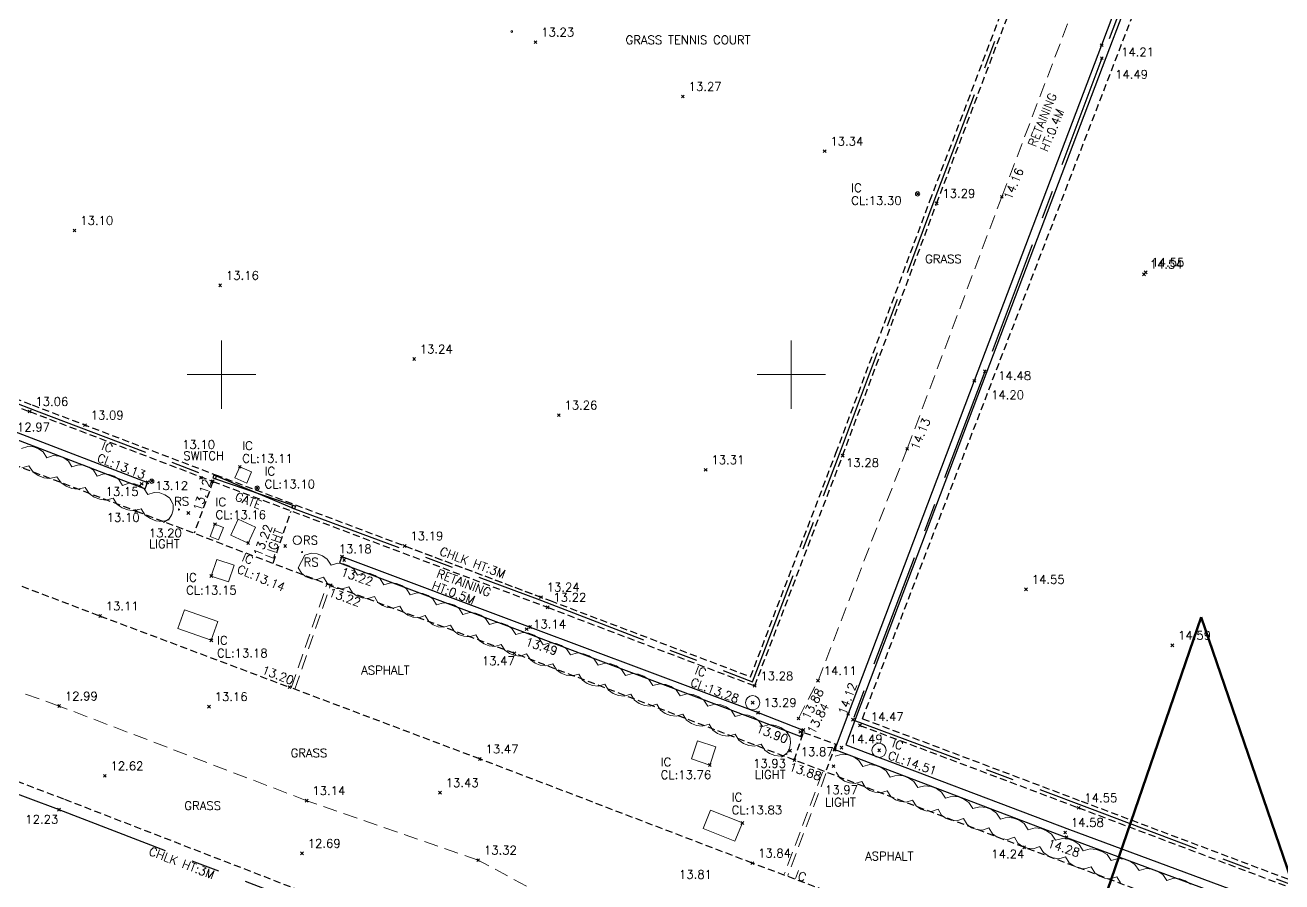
# Model space of a CAD drawing. Extents: x 521064 to 521635, y 174590 to 175241.
# Drawn here: x 521473.11 to 521517.22, y 175002.18 to 175032.27 of the extents above; entities that cross this region are included whole.
import ezdxf
from ezdxf.enums import TextEntityAlignment as Align

# ---------------------------------------------------------------- set-up
doc = ezdxf.new("R2010")
doc.units = 0
doc.header["$PDMODE"] = 3
doc.header["$PDSIZE"] = 0.05
for name, pattern in [('Centre', [7, 4, -1, 1, -1]), ('DASHED', [0.75, 0.5, -0.25]), ('HIDDEN', [0.375, 0.25, -0.125])]:
    doc.linetypes.add(name, pattern=pattern)
for name, color, linetype, lineweight in [('I031G_SURVEY-GRID', 7, 'CONTINUOUS', 18), ('I901G_TITLE-SHEET', 7, 'CONTINUOUS', 18), ('I910T_TXT-GEN-S', 7, 'CONTINUOUS', 13), ('I923G_SURVEY-POINT', 7, 'CONTINUOUS', 18), ('I923T_SURVEY-LEVEL', 7, 'CONTINUOUS', 13), ('I960G_COVER', 1, 'CONTINUOUS', 18), ('I960T_COVER-TXT', 1, 'CONTINUOUS', 13), ('I963G_SW', 200, 'DASHED', 18), ('I976G_ST-FURN', 220, 'CONTINUOUS', 18), ('I976T_ST-FURN-TXT', 220, 'CONTINUOUS', 13), ('I991G_SLOPE', 21, 'DASHED', 18), ('I995G_VEGETATION', 102, 'CONTINUOUS', 18)]:
    doc.layers.add(name, color=color, linetype=linetype, lineweight=lineweight)
for name, color, linetype in [('I940G_SURFACE', 200, 'HIDDEN'), ('I971G_FENCE', 5, 'Centre'), ('I972G_WALL', 10, 'CONTINUOUS'), ('I973G_GATE', 20, 'CONTINUOUS')]:
    doc.layers.add(name, color=color, linetype=linetype)
doc.styles.add('MONOTXT', font='simplex.shx')
doc.styles.get("Standard").update_dxf_attribs({"font": 'simplex.shx'})

msp = doc.modelspace()

# ---------------------------------------------------------------- linework, layer by layer
at = {"layer": 'I031G_SURVEY-GRID'}
for p, q in [((521480, 175021.2), (521480, 175018.8)), ((521500, 175021.2), (521500, 175018.8)), ((521478.8, 175020), (521481.2, 175020)), ((521498.8, 175020), (521501.2, 175020))]:
    msp.add_line(p, q, dxfattribs=at)
at = {"layer": 'I923G_SURVEY-POINT'}
for p in [(521491.022, 175031.674, 13.226), (521510.893, 175031.57, 14.214), (521510.9, 175031.112, 14.489), (521496.196, 175029.765, 13.272), (521501.174, 175027.842, 13.338), (521504.434, 175026.343, 13.3), (521507.393, 175026.242, 14.163), (521505.103, 175026.01, 13.285), (521474.842, 175025.06, 13.096), (521512.382, 175023.52, 14.538), (521512.44, 175023.591, 14.553), (521479.954, 175023.13, 13.158), (521486.761, 175020.543, 13.242), (521506.797, 175020.109, 14.484), (521506.424, 175019.779, 14.195), (521473.268, 175018.699, 13.061), (521475.209, 175018.223, 13.086), (521491.839, 175018.573, 13.264), (521504.068, 175017.39, 14.127), (521501.803, 175017.151, 13.285), (521480.642, 175016.76, 13.112), (521496.995, 175016.653, 13.309), (521477.199, 175016.158, 13.146), (521477.403, 175016.211, 13.116), (521477.553, 175016.252, 13.13), (521479.278, 175016.372, 13.101), (521479.698, 175016.245, 13.116), (521481.253, 175016.015, 13.1), (521477.005, 175015.203, 13.102), (521478.836, 175015.138, 13.198), (521479.772, 175014.743, 13.157), (521480.935, 175014.08, 13.135), (521482.234, 175013.974, 13.219), (521486.431, 175013.979, 13.189), (521484.227, 175013.607, 13.18), (521484.304, 175013.483, 13.221), (521479.643, 175012.92, 13.154), (521483.84, 175012.595, 13.215), (521508.242, 175012.452, 14.553), (521491.214, 175012.181, 13.235), (521491.448, 175011.823, 13.224), (521475.739, 175011.518, 13.114), (521490.834, 175011.129, 13.137), (521490.712, 175011.057, 13.49), (521479.643, 175010.664, 13.184), (521513.378, 175010.488, 14.591), (521490.279, 175010.21, 13.467), (521482.389, 175009.016, 13.198), (521498.717, 175009.063, 13.279), (521500.939, 175009.246, 14.106), (521474.302, 175008.356, 12.993), (521479.56, 175008.335, 13.159), (521498.645, 175008.473, 13.279), (521498.833, 175008.124, 13.294), (521501.998, 175008.08, 14.119), (521500.252, 175007.918, 13.885), (521502.164, 175007.876, 14.486), (521502.41, 175007.677, 14.468), (521500.321, 175007.452, 13.897), (521500.423, 175007.513, 13.843), (521499.957, 175006.786, 13.927), (521501.53, 175006.824, 13.866), (521501.764, 175006.895, 14.485), (521503.083, 175006.798, 14.513), (521489.068, 175006.496, 13.469), (521497.139, 175006.283, 13.756), (521500.114, 175006.455, 13.876), (521475.904, 175005.902, 12.617), (521501.485, 175006.242, 13.969), (521482.991, 175005.032, 13.142), (521487.669, 175005.311, 13.428), (521474.294, 175004.718, 12.229), (521510.085, 175004.782, 14.548), (521498.283, 175004.25, 13.834), (521509.614, 175003.915, 14.576), (521509.659, 175003.744, 14.276), (521508.173, 175003.395, 14.235), (521482.829, 175003.18, 12.687), (521489.01, 175002.944, 13.315), (521498.633, 175002.837, 13.842)]:
    msp.add_point(p, dxfattribs=at)
at = {"layer": 'I940G_SURFACE'}
for points in [[(521463.855, 175022.225, 12.96), (521473.268, 175018.699, 13.061), (521479.698, 175016.245, 13.116), (521491.448, 175011.823, 13.224), (521498.717, 175009.063, 13.279), (521501.803, 175017.151, 13.285), (521505.103, 175026.01, 13.285), (521508.765, 175035.667, 13.283), (521511.019, 175041.501, 13.288)], [(521463.943, 175022.459, 12.96), (521473.355, 175018.933, 13.061), (521479.787, 175016.479, 13.116), (521491.536, 175012.057, 13.224), (521498.573, 175009.385, 13.279), (521501.569, 175017.24, 13.285), (521504.868, 175026.097, 13.285), (521508.531, 175035.756, 13.283), (521510.786, 175041.591, 13.288)], [(521502.498, 175007.911, 14.468), (521515.288, 175041.212, 14.502)], [(521460.463, 175021.536, 12.295), (521468.84, 175018.321, 12.691), (521477.005, 175015.203, 13.102), (521483.84, 175012.595, 13.215)], [(521458.879, 175017.873, 12.35), (521460.62, 175017.217, 12.377), (521467.73, 175014.557, 12.702), (521475.739, 175011.518, 13.114), (521482.389, 175009.016, 13.198)], [(521479.702, 175016.245, 13.116), (521479.04, 175014.427, 13.145)], [(521481.816, 175013.378, 13.19), (521482.441, 175015.206, 13.134)], [(521486.431, 175013.979, 13.189), (521491.214, 175012.181, 13.235)], [(521539.565, 174991.565, 15.344), (521528.726, 174995.645, 14.929), (521522.29, 174998.068, 14.725), (521515.56, 175000.619, 14.583), (521508.173, 175003.395, 14.235), (521500.114, 175006.455, 13.876), (521490.279, 175010.21, 13.467), (521483.84, 175012.595, 13.215)], [(521538.144, 174987.935, 15.321), (521527.076, 174992.105, 14.927), (521520.912, 174994.441, 14.697), (521514.231, 174996.945, 14.553), (521506.795, 174999.766, 14.211), (521498.633, 175002.837, 13.842), (521489.068, 175006.496, 13.469), (521482.389, 175009.016, 13.198)], [(521502.41, 175007.677, 14.468), (521510.085, 175004.782, 14.548), (521518.268, 175001.697, 14.618), (521531.187, 174996.825, 14.736), (521537.302, 174994.473, 14.816)], [(521502.498, 175007.911, 14.468), (521510.173, 175005.016, 14.548), (521518.356, 175001.931, 14.618), (521531.275, 174997.059, 14.736), (521536.83, 174994.922, 14.809)], [(521500.098, 175006.447, 13.878), (521500.435, 175007.431, 13.842), (521501.56, 175007.018, 13.896), (521501.227, 175006.106, 13.912)], [(521470.713, 175006.519, 12.272), (521474.487, 175005.084, 12.271)], [(521474.487, 175005.084, 12.271), (521486.654, 175000.373, 12.247)]]:
    msp.add_polyline3d(points, dxfattribs=at)
at = {"layer": 'I960G_COVER'}
for points in [[(521480.642, 175016.76, 13.112), (521480.473, 175016.366, 13.092), (521480.889, 175016.188, 13.107), (521481.058, 175016.582, 13.128)], [(521479.772, 175014.743, 13.157), (521479.601, 175014.306, 13.133), (521479.898, 175014.19, 13.106), (521480.069, 175014.627, 13.129)], [(521480.935, 175014.08, 13.135), (521481.191, 175014.642, 13.146), (521480.586, 175014.917, 13.138), (521480.33, 175014.355, 13.128)], [(521479.643, 175012.92, 13.154), (521480.25, 175012.714, 13.156), (521480.448, 175013.3, 13.152), (521479.841, 175013.506, 13.151)], [(521479.643, 175010.664, 13.184), (521478.471, 175011.077, 13.146), (521478.702, 175011.733, 13.142), (521479.874, 175011.32, 13.181)], [(521497.139, 175006.283, 13.756), (521496.495, 175006.501, 13.734), (521496.711, 175007.138, 13.737), (521497.355, 175006.92, 13.759)], [(521498.283, 175004.25, 13.834), (521497.168, 175004.701, 13.78), (521496.908, 175004.059, 13.78), (521498.024, 175003.608, 13.835)]]:
    msp.add_polyline3d(points, close=True, dxfattribs=at)
for centre, radius in [((521504.434, 175026.343, 13.3), 0.075), ((521477.553, 175016.252, 13.13), 0.075), ((521481.253, 175016.015, 13.1), 0.075), ((521498.645, 175008.473, 13.279), 0.25), ((521503.083, 175006.798, 14.513), 0.25)]:
    msp.add_circle(centre, radius, dxfattribs=at)
at = {"layer": 'I963G_SW'}
for points in [[(521482.451, 175008.993, 13.189), (521483.705, 175012.647, 13.215)], [(521482.573, 175008.947, 13.189), (521483.828, 175012.604, 13.215)], [(521501.098, 175006.035, 13.937), (521499.756, 175002.453, 13.883)], [(521501.219, 175005.99, 13.937), (521499.878, 175002.407, 13.883)]]:
    msp.add_polyline3d(points, dxfattribs=at)
at = {"layer": 'I971G_FENCE'}
for points in [[(521482.472, 175015.322, 13.133), (521491.078, 175012.126, 13.225), (521498.635, 175009.205, 13.275), (521501.626, 175017.029, 13.284), (521505.015, 175026.098, 13.284), (521508.656, 175035.672, 13.284), (521511.536, 175043.43, 13.335)], [(521515.068, 175042.078, 14.504), (521510.9, 175031.112, 14.489), (521506.797, 175020.109, 14.484), (521502.164, 175007.876, 14.486), (521510.471, 175004.766, 14.551), (521518.309, 175001.795, 14.626)], [(521463.611, 175022.488, 12.974), (521473.589, 175018.695, 13.064), (521479.783, 175016.341, 13.124)], [(521470.523, 175006.144, 12.246), (521474.294, 175004.718, 12.229)], [(521474.294, 175004.718, 12.229), (521483.36, 175001.232, 12.26), (521489.479, 174998.819, 12.306), (521486.124, 174989.915, 12.205), (521482.762, 174981.129, 12.099)]]:
    msp.add_polyline3d(points, dxfattribs=at)
at = {"layer": 'I972G_WALL'}
for p, q in [((521514.829, 175042.004, 14.287), (521510.893, 175031.57, 14.214)), ((521515.11, 175041.898, 14.287), (521511.173, 175031.464, 14.214)), ((521510.893, 175031.57, 14.214), (521506.424, 175019.779, 14.195)), ((521511.173, 175031.463, 14.214), (521506.705, 175019.673, 14.195)), ((521506.424, 175019.779, 14.195), (521501.998, 175008.08, 14.119)), ((521506.705, 175019.673, 14.195), (521502.279, 175007.974, 14.119)), ((521501.998, 175008.08, 14.119), (521501.53, 175006.824, 13.866)), ((521502.279, 175007.976, 14.119), (521501.915, 175006.999, 13.922)), ((521501.53, 175006.824, 13.866), (521509.659, 175003.744, 14.276)), ((521501.915, 175006.999, 13.88), (521509.766, 175004.024, 14.276)), ((521509.659, 175003.744, 14.276), (521515.881, 175001.429, 14.54)), ((521509.764, 175004.025, 14.276), (521515.986, 175001.71, 14.54))]:
    msp.add_line(p, q, dxfattribs=at)
for points in [[(521463.66, 175022.35, 12.847), (521463.433, 175022.428, 12.847), (521463.069, 175021.369, 12.817), (521472.626, 175017.791, 12.969), (521477.317, 175015.987, 13.116), (521477.403, 175016.211, 13.116)], [(521463.66, 175022.35, 12.847), (521463.372, 175021.512, 12.817), (521472.71, 175018.016, 12.969), (521477.403, 175016.211, 13.116)], [(521484.227, 175013.607, 13.18), (521484.143, 175013.382, 13.18), (521490.75, 175010.904, 13.137), (521498.748, 175007.899, 13.294), (521500.337, 175007.289, 13.843), (521500.423, 175007.513, 13.843)], [(521484.227, 175013.607, 13.18), (521490.834, 175011.129, 13.137), (521498.833, 175008.124, 13.294), (521500.423, 175007.513, 13.843)]]:
    msp.add_polyline3d(points, dxfattribs=at)
at = {"layer": 'I973G_GATE', "elevation": 13.133}
msp.add_lwpolyline([(521479.785, 175016.338), (521479.821, 175016.431), (521479.727, 175016.467), (521479.692, 175016.373), (521479.785, 175016.338), (521482.507, 175015.415), (521482.601, 175015.38), (521482.565, 175015.286), (521482.472, 175015.322), (521482.507, 175015.415), (521482.472, 175015.322), (521479.821, 175016.431)], dxfattribs=at)
at = {"layer": 'I976G_ST-FURN'}
for centre, radius in [((521490.19, 175032.045, 13.175), 0.03), ((521478.507, 175015.26, 13.118), 0.02), ((521482.661, 175014.179, 13.129), 0.15), ((521482.828, 175013.763, 13.166), 0.02)]:
    msp.add_circle(centre, radius, dxfattribs=at)
at = {"layer": 'I991G_SLOPE'}
for points in [[(521500.252, 175007.918, 13.885), (521500.939, 175009.246, 14.106), (521504.068, 175017.39, 14.127), (521507.393, 175026.242, 14.163), (521510.551, 175034.562, 14.14), (521512.728, 175039.986, 14.19)], [(521489.01, 175002.944, 13.315), (521482.991, 175005.032, 13.142), (521474.302, 175008.356, 12.993), (521466.358, 175011.192, 12.754), (521461.153, 175011.849, 12.425), (521458.445, 175011.806, 12.3)], [(521485.254, 174977.411, 13.278), (521487.874, 174984.392, 13.621), (521490.723, 174992.328, 13.654), (521492.664, 174998.405, 13.749), (521492.021, 175001.319, 13.556), (521489.01, 175002.944, 13.315)]]:
    msp.add_polyline3d(points, dxfattribs=at)
at = {"layer": 'I995G_VEGETATION', "linetype": 'Continuous'}
msp.add_line((521482.693, 175013.214, 13.24), (521482.921, 175013.654, 13.232), dxfattribs=at)
for points in [[(521478.296, 175015.461, 13.106), (521478.17, 175015.666, 13.106), (521478.01, 175015.778, 13.106), (521477.833, 175015.842, 13.106), (521477.638, 175015.86, 13.106), (521477.41, 175015.784, 13.106), (521477.284, 175015.989, 13.061), (521477.124, 175016.101, 13.061), (521476.947, 175016.165, 13.061), (521476.752, 175016.183, 13.061), (521476.524, 175016.106, 13.061), (521476.398, 175016.312, 13.016), (521476.238, 175016.424, 13.016), (521476.06, 175016.488, 13.016), (521475.866, 175016.506, 13.016), (521475.638, 175016.429, 13.016), (521475.512, 175016.635, 12.971), (521475.352, 175016.747, 12.971), (521475.174, 175016.811, 12.971), (521474.98, 175016.829, 12.971), (521474.751, 175016.752, 12.971), (521474.626, 175016.958, 12.926), (521474.465, 175017.07, 12.926), (521474.288, 175017.134, 12.926), (521474.094, 175017.152, 12.926), (521473.865, 175017.075, 12.926), (521473.739, 175017.281, 12.881), (521473.579, 175017.392, 12.881), (521473.402, 175017.457, 12.881), (521473.208, 175017.475, 12.881), (521472.979, 175017.398, 12.881)], [(521472.99, 175016.723, 12.906), (521473.241, 175016.788, 12.906), (521473.384, 175016.572, 12.951), (521473.563, 175016.45, 12.951), (521473.76, 175016.375, 12.951), (521473.975, 175016.346, 12.951), (521474.226, 175016.41, 12.951), (521474.369, 175016.195, 12.997), (521474.548, 175016.073, 12.997), (521474.745, 175015.997, 12.997), (521474.96, 175015.968, 12.997), (521475.211, 175016.033, 12.997), (521475.354, 175015.817, 13.042), (521475.533, 175015.695, 13.042), (521475.731, 175015.62, 13.042), (521475.945, 175015.591, 13.042), (521476.196, 175015.655, 13.042), (521476.34, 175015.44, 13.087), (521476.519, 175015.318, 13.087), (521476.716, 175015.242, 13.087), (521476.931, 175015.213, 13.087), (521477.181, 175015.278, 13.087), (521477.325, 175015.062, 13.132), (521477.504, 175014.94, 13.132), (521477.701, 175014.865, 13.132), (521477.916, 175014.836, 13.132), (521478.167, 175014.9, 13.132)], [(521477.968, 175014.801, 13.142), (521478.16, 175014.929, 13.142), (521478.255, 175015.083, 13.142), (521478.302, 175015.252, 13.142), (521478.3, 175015.433, 13.142), (521478.203, 175015.642, 13.142)], [(521490.329, 175010.871, 13.416), (521490.197, 175011.081, 13.416), (521490.029, 175011.197, 13.416), (521489.844, 175011.267, 13.416), (521489.641, 175011.289, 13.416), (521489.403, 175011.219, 13.416), (521489.271, 175011.429, 13.389), (521489.103, 175011.545, 13.389), (521488.918, 175011.615, 13.389), (521488.715, 175011.637, 13.389), (521488.477, 175011.566, 13.389), (521488.345, 175011.776, 13.363), (521488.177, 175011.893, 13.363), (521487.992, 175011.962, 13.363), (521487.789, 175011.985, 13.363), (521487.551, 175011.914, 13.363), (521487.419, 175012.124, 13.337), (521487.251, 175012.241, 13.337), (521487.066, 175012.31, 13.337), (521486.863, 175012.333, 13.337), (521486.625, 175012.262, 13.337), (521486.493, 175012.472, 13.311), (521486.325, 175012.589, 13.311), (521486.14, 175012.658, 13.311), (521485.937, 175012.681, 13.311), (521485.699, 175012.61, 13.311), (521485.567, 175012.82, 13.284), (521485.399, 175012.937, 13.284), (521485.214, 175013.006, 13.284), (521485.011, 175013.029, 13.284), (521484.773, 175012.958, 13.284), (521484.641, 175013.168, 13.258), (521484.473, 175013.285, 13.258), (521484.288, 175013.354, 13.258), (521484.085, 175013.377, 13.258), (521483.847, 175013.306, 13.258), (521483.715, 175013.516, 13.232), (521483.547, 175013.633, 13.232), (521483.362, 175013.702, 13.232), (521483.159, 175013.725, 13.232), (521482.921, 175013.654, 13.232)], [(521482.693, 175013.214, 13.24), (521482.818, 175013.006, 13.24), (521482.978, 175012.892, 13.24), (521483.157, 175012.825, 13.24), (521483.352, 175012.804, 13.24), (521483.584, 175012.877, 13.24), (521483.709, 175012.67, 13.27), (521483.869, 175012.556, 13.27), (521484.048, 175012.488, 13.27), (521484.243, 175012.468, 13.27), (521484.475, 175012.541, 13.27), (521484.6, 175012.333, 13.3), (521484.76, 175012.219, 13.3), (521484.938, 175012.152, 13.3), (521485.134, 175012.131, 13.3), (521485.366, 175012.204, 13.3), (521485.491, 175011.997, 13.329), (521485.651, 175011.883, 13.329), (521485.829, 175011.815, 13.329), (521486.025, 175011.795, 13.329), (521486.256, 175011.868, 13.329), (521486.382, 175011.66, 13.359), (521486.542, 175011.546, 13.359), (521486.72, 175011.479, 13.359), (521486.916, 175011.458, 13.359), (521487.147, 175011.531, 13.359), (521487.273, 175011.324, 13.389), (521487.433, 175011.21, 13.389), (521487.611, 175011.142, 13.389), (521487.807, 175011.122, 13.389), (521488.038, 175011.195, 13.389), (521488.164, 175010.987, 13.419), (521488.324, 175010.873, 13.419), (521488.502, 175010.806, 13.419), (521488.698, 175010.785, 13.419), (521488.929, 175010.858, 13.419), (521489.055, 175010.651, 13.449), (521489.215, 175010.537, 13.449), (521489.393, 175010.469, 13.449), (521489.589, 175010.449, 13.449), (521489.82, 175010.522, 13.449), (521489.945, 175010.314, 13.479), (521490.106, 175010.2, 13.479), (521490.284, 175010.133, 13.479), (521490.48, 175010.112, 13.479), (521490.711, 175010.185, 13.479)], [(521499.954, 175007.274, 13.867), (521499.814, 175007.487, 13.867), (521499.639, 175007.605, 13.867), (521499.447, 175007.677, 13.867), (521499.237, 175007.702, 13.867), (521498.992, 175007.634, 13.867), (521498.852, 175007.846, 13.821), (521498.677, 175007.965, 13.821), (521498.484, 175008.037, 13.821), (521498.274, 175008.062, 13.821), (521498.029, 175007.993, 13.821), (521497.889, 175008.206, 13.775), (521497.714, 175008.325, 13.775), (521497.522, 175008.397, 13.775), (521497.312, 175008.422, 13.775), (521497.067, 175008.353, 13.775), (521496.927, 175008.565, 13.729), (521496.752, 175008.684, 13.729), (521496.559, 175008.756, 13.729), (521496.349, 175008.781, 13.729), (521496.104, 175008.713, 13.729), (521495.964, 175008.925, 13.683), (521495.789, 175009.044, 13.683), (521495.597, 175009.116, 13.683), (521495.387, 175009.141, 13.683), (521495.142, 175009.072, 13.683), (521495.002, 175009.285, 13.636), (521494.827, 175009.403, 13.636), (521494.634, 175009.475, 13.636), (521494.424, 175009.501, 13.636), (521494.179, 175009.432, 13.636), (521494.039, 175009.644, 13.59), (521493.864, 175009.763, 13.59), (521493.672, 175009.835, 13.59), (521493.462, 175009.86, 13.59), (521493.217, 175009.792, 13.59), (521493.077, 175010.004, 13.544), (521492.902, 175010.123, 13.544), (521492.709, 175010.195, 13.544), (521492.499, 175010.22, 13.544), (521492.254, 175010.151, 13.544), (521492.114, 175010.364, 13.498), (521491.939, 175010.482, 13.498), (521491.747, 175010.554, 13.498), (521491.537, 175010.579, 13.498), (521491.292, 175010.511, 13.498), (521491.152, 175010.723, 13.452), (521490.977, 175010.842, 13.452), (521490.784, 175010.914, 13.452), (521490.574, 175010.939, 13.452), (521490.329, 175010.87, 13.452)], [(521490.712, 175010.185, 13.514), (521490.841, 175009.974, 13.514), (521491.006, 175009.857, 13.514), (521491.189, 175009.787, 13.514), (521491.39, 175009.763, 13.514), (521491.627, 175009.833, 13.514), (521491.756, 175009.622, 13.554), (521491.921, 175009.505, 13.554), (521492.103, 175009.435, 13.554), (521492.304, 175009.411, 13.554), (521492.541, 175009.481, 13.554), (521492.67, 175009.27, 13.594), (521492.835, 175009.153, 13.594), (521493.018, 175009.083, 13.594), (521493.219, 175009.059, 13.594), (521493.456, 175009.128, 13.594), (521493.585, 175008.918, 13.635), (521493.75, 175008.801, 13.635), (521493.933, 175008.73, 13.635), (521494.133, 175008.707, 13.635), (521494.37, 175008.776, 13.635), (521494.499, 175008.566, 13.675), (521494.664, 175008.449, 13.675), (521494.847, 175008.378, 13.675), (521495.048, 175008.354, 13.675), (521495.285, 175008.424, 13.675), (521495.414, 175008.214, 13.715), (521495.579, 175008.097, 13.715), (521495.762, 175008.026, 13.715), (521495.963, 175008.002, 13.715), (521496.199, 175008.072, 13.715), (521496.328, 175007.861, 13.756), (521496.493, 175007.744, 13.756), (521496.676, 175007.674, 13.756), (521496.877, 175007.65, 13.756), (521497.114, 175007.72, 13.756), (521497.243, 175007.509, 13.796), (521497.408, 175007.392, 13.796), (521497.591, 175007.322, 13.796), (521497.792, 175007.298, 13.796), (521498.028, 175007.368, 13.796), (521498.157, 175007.157, 13.836), (521498.322, 175007.04, 13.836), (521498.505, 175006.97, 13.836), (521498.706, 175006.946, 13.836), (521498.943, 175007.015, 13.836), (521499.072, 175006.805, 13.877), (521499.237, 175006.688, 13.877), (521499.42, 175006.617, 13.877), (521499.621, 175006.594, 13.877), (521499.858, 175006.663, 13.877)], [(521499.657, 175006.557, 13.893), (521499.844, 175006.701, 13.893), (521499.934, 175006.869, 13.893), (521499.974, 175007.047, 13.893), (521499.966, 175007.236, 13.893), (521499.861, 175007.448, 13.893)], [(521510.247, 175003.273, 14.283), (521510.107, 175003.487, 14.283), (521509.931, 175003.607, 14.283), (521509.738, 175003.681, 14.283), (521509.526, 175003.709, 14.283), (521509.279, 175003.643, 14.283), (521509.139, 175003.857, 14.237), (521508.964, 175003.977, 14.237), (521508.77, 175004.051, 14.237), (521508.559, 175004.079, 14.237), (521508.312, 175004.012, 14.237), (521508.172, 175004.226, 14.191), (521507.996, 175004.347, 14.191), (521507.803, 175004.421, 14.191), (521507.592, 175004.448, 14.191), (521507.345, 175004.382, 14.191), (521507.205, 175004.596, 14.145), (521507.029, 175004.717, 14.145), (521506.836, 175004.791, 14.145), (521506.624, 175004.818, 14.145), (521506.377, 175004.752, 14.145), (521506.237, 175004.966, 14.099), (521506.062, 175005.087, 14.099), (521505.868, 175005.161, 14.099), (521505.657, 175005.188, 14.099), (521505.41, 175005.122, 14.099), (521505.27, 175005.336, 14.053), (521505.095, 175005.457, 14.053), (521504.901, 175005.531, 14.053), (521504.69, 175005.558, 14.053), (521504.443, 175005.492, 14.053), (521504.303, 175005.706, 14.007), (521504.127, 175005.826, 14.007), (521503.934, 175005.9, 14.007), (521503.723, 175005.928, 14.007), (521503.476, 175005.862, 14.007), (521503.336, 175006.076, 13.961), (521503.16, 175006.196, 13.961), (521502.967, 175006.27, 13.961), (521502.755, 175006.297, 13.961), (521502.508, 175006.231, 13.961), (521502.368, 175006.445, 13.915), (521502.193, 175006.566, 13.915), (521501.999, 175006.64, 13.915), (521501.788, 175006.667, 13.915), (521501.541, 175006.601, 13.915)], [(521501.579, 175006.038, 13.972), (521501.706, 175005.832, 13.972), (521501.867, 175005.719, 13.972), (521502.046, 175005.654, 13.972), (521502.242, 175005.635, 13.972), (521502.472, 175005.71, 13.972), (521502.599, 175005.504, 14.009), (521502.76, 175005.392, 14.009), (521502.939, 175005.326, 14.009), (521503.135, 175005.307, 14.009), (521503.365, 175005.383, 14.009), (521503.492, 175005.176, 14.047), (521503.653, 175005.064, 14.047), (521503.832, 175004.998, 14.047), (521504.028, 175004.98, 14.047), (521504.258, 175005.055, 14.047), (521504.385, 175004.849, 14.084), (521504.546, 175004.736, 14.084), (521504.725, 175004.671, 14.084), (521504.921, 175004.652, 14.084), (521505.151, 175004.728, 14.084), (521505.278, 175004.521, 14.122), (521505.439, 175004.409, 14.122), (521505.618, 175004.343, 14.122), (521505.814, 175004.325, 14.122), (521506.044, 175004.4, 14.122), (521506.171, 175004.194, 14.159), (521506.332, 175004.081, 14.159), (521506.511, 175004.016, 14.159), (521506.707, 175003.997, 14.159), (521506.937, 175004.073, 14.159), (521507.064, 175003.866, 14.196), (521507.225, 175003.754, 14.196), (521507.404, 175003.688, 14.196), (521507.6, 175003.67, 14.196), (521507.83, 175003.745, 14.196), (521507.957, 175003.539, 14.234), (521508.118, 175003.426, 14.234), (521508.297, 175003.361, 14.234), (521508.493, 175003.342, 14.234), (521508.723, 175003.417, 14.234)], [(521508.726, 175003.416, 14.273), (521508.852, 175003.206, 14.273), (521509.014, 175003.089, 14.273), (521509.195, 175003.019, 14.273), (521509.393, 175002.995, 14.273), (521509.628, 175003.065, 14.273), (521509.754, 175002.854, 14.315), (521509.917, 175002.738, 14.315), (521510.097, 175002.667, 14.315), (521510.296, 175002.643, 14.315), (521510.531, 175002.713, 14.315), (521510.657, 175002.503, 14.357), (521510.819, 175002.386, 14.357), (521511, 175002.315, 14.357), (521511.198, 175002.292, 14.357), (521511.433, 175002.361, 14.357), (521511.56, 175002.151, 14.398)], [(521514.018, 175002.098, 14.44), (521513.839, 175002.214, 14.44), (521513.643, 175002.283, 14.44), (521513.431, 175002.305, 14.44), (521513.185, 175002.233, 14.44), (521513.039, 175002.444, 14.401), (521512.86, 175002.56, 14.401), (521512.665, 175002.629, 14.401), (521512.452, 175002.651, 14.401), (521512.207, 175002.579, 14.401), (521512.061, 175002.79, 14.363), (521511.882, 175002.906, 14.363), (521511.686, 175002.975, 14.363), (521511.474, 175002.997, 14.363), (521511.228, 175002.925, 14.363), (521511.083, 175003.136, 14.325), (521510.904, 175003.252, 14.325), (521510.708, 175003.321, 14.325), (521510.496, 175003.344, 14.325), (521510.25, 175003.271, 14.325)]]:
    msp.add_polyline3d(points, dxfattribs=at)

# ---------------------------------------------------------------- texts
at = {"layer": 'I901G_TITLE-SHEET'}
msp.add_text('A0', height=40, dxfattribs=at).set_placement((521498.962, 174971.479))
at = {"layer": 'I910T_TXT-GEN-S', "style": 'MONOTXT'}
for s, p in [('GRASS TENNIS COURT', (521494.183, 175031.602)), ('GRASS', (521504.699, 175023.909)), ('SWITCH', (521478.663, 175016.997)), ('LIGHT', (521477.451, 175013.903)), ('ASPHALT', (521484.905, 175009.464)), ('GRASS', (521482.425, 175006.558)), ('LIGHT', (521498.721, 175005.798)), ('GRASS', (521478.696, 175004.705)), ('LIGHT', (521501.183, 175004.828)), ('ASPHALT', (521502.592, 175002.936))]:
    msp.add_text(s, height=0.3, dxfattribs=at).set_placement(p)
for s, rotation, p in [('RETAINING', 67.7144, (521508.575, 175027.969)), ('HT:0.4M', 67.7144, (521508.992, 175027.799)), ('LIGHT', 70.0169, (521481.806, 175013.502)), ('CHLK HT:3M', 339.6262, (521487.628, 175013.673)), ('RETAINING', 339.2059, (521487.523, 175012.894)), ('HT:0.5M', 339.2059, (521487.363, 175012.474)), ('CHLK HT:3M', 338.9674, (521477.421, 175003.138))]:
    msp.add_text(s, height=0.3, rotation=rotation, dxfattribs=at).set_placement(p)
msp.add_text('GATE', height=0.3, rotation=339.283, dxfattribs=at).set_placement((521480.944, 175015.566), align=Align.MIDDLE)
at = {"layer": 'I923T_SURVEY-LEVEL', "style": 'MONOTXT'}
for s, p in [('13.23', (521491.222, 175031.874, 13.226)), ('14.21', (521511.577, 175031.179, 14.214)), ('14.49', (521511.369, 175030.393, 14.489)), ('13.27', (521496.396, 175029.965, 13.272)), ('13.34', (521501.374, 175028.042, 13.338)), ('CL:13.30', (521502.103, 175025.958, 13.3)), ('13.29', (521505.303, 175026.21, 13.285)), ('13.10', (521475.042, 175025.26, 13.096)), ('14.54', (521512.582, 175023.72, 14.538)), ('14.55', (521512.64, 175023.791, 14.553)), ('13.16', (521480.154, 175023.33, 13.158)), ('13.24', (521486.961, 175020.743, 13.242)), ('14.48', (521507.264, 175019.811, 14.484)), ('13.06', (521473.468, 175018.899, 13.061)), ('14.20', (521507.015, 175019.136, 14.195)), ('13.09', (521475.409, 175018.423, 13.086)), ('13.26', (521492.039, 175018.773, 13.264)), ('12.97', (521472.821, 175018.003, 12.969)), ('13.10', (521478.619, 175017.389, 13.101)), ('CL:13.11', (521480.728, 175016.902, 13.112)), ('13.31', (521497.195, 175016.853, 13.309)), ('13.28', (521501.921, 175016.753, 13.285)), ('13.15', (521475.932, 175015.738, 13.146)), ('13.12', (521477.672, 175015.947, 13.116)), ('CL:13.10', (521481.511, 175016.002, 13.1)), ('CL:13.16', (521479.791, 175014.924, 13.157)), ('13.10', (521475.972, 175014.83, 13.102)), ('13.20', (521477.451, 175014.283, 13.198)), ('13.19', (521486.631, 175014.179, 13.189)), ('13.18', (521484.116, 175013.724, 13.18)), ('14.55', (521508.442, 175012.652, 14.553)), ('CL:13.15', (521478.76, 175012.273, 13.154)), ('13.24', (521491.414, 175012.381, 13.235)), ('13.22', (521491.648, 175012.023, 13.224)), ('13.11', (521475.939, 175011.718, 13.114)), ('13.14', (521490.939, 175011.084, 13.137)), ('14.59', (521513.578, 175010.688, 14.591)), ('CL:13.18', (521479.843, 175010.064, 13.184)), ('13.47', (521489.138, 175009.794, 13.467)), ('13.28', (521498.917, 175009.263, 13.279)), ('14.11', (521501.139, 175009.446, 14.106)), ('12.99', (521474.502, 175008.556, 12.993)), ('13.16', (521479.76, 175008.535, 13.159)), ('13.29', (521499.033, 175008.324, 13.294)), ('14.47', (521502.79, 175007.831, 14.468)), ('14.49', (521502.048, 175007.049, 14.485)), ('13.47', (521489.268, 175006.696, 13.469)), ('13.87', (521500.332, 175006.6, 13.866)), ('12.62', (521476.104, 175006.102, 12.617)), ('13.93', (521498.658, 175006.189, 13.927)), ('CL:13.76', (521495.414, 175005.791, 13.756)), ('13.14', (521483.191, 175005.232, 13.142)), ('13.43', (521487.869, 175005.511, 13.428)), ('13.97', (521501.183, 175005.262, 13.969)), ('14.55', (521510.285, 175004.982, 14.548)), ('CL:13.83', (521497.906, 175004.555, 13.834)), ('12.23', (521473.113, 175004.227, 12.229)), ('14.58', (521509.814, 175004.115, 14.576)), ('12.69', (521483.029, 175003.38, 12.687)), ('13.32', (521489.21, 175003.144, 13.315)), ('13.84', (521498.833, 175003.037, 13.842)), ('14.24', (521507.021, 175003.008, 14.235)), ('13.81', (521496.058, 175002.292, 13.807))]:
    msp.add_text(s, height=0.3, dxfattribs=at).set_placement(p)
for s, rotation, p in [('14.16', 67.2856, (521507.72, 175026.105, 14.163)), ('14.13', 67.6326, (521504.456, 175017.322, 14.127)), ('CL:13.13', 339.0696, (521475.604, 175016.951, 13.13)), ('13.12', 71.0033, (521479.276, 175015.173, 13.116)), ('13.22', 70.0169, (521481.396, 175013.581, 13.219)), ('CL:13.14', 337.3354, (521480.517, 175013.05, 13.135)), ('13.22', 340.7894, (521484.164, 175012.946, 13.221)), ('13.22', 340.0675, (521483.732, 175012.231, 13.215)), ('13.49', 341.7119, (521490.638, 175010.489, 13.49)), ('13.20', 339.1666, (521481.385, 175009.508, 13.198)), ('CL:13.28', 339.4191, (521496.435, 175009.076, 13.279)), ('14.12', 70.0744, (521501.917, 175008.023, 14.119)), ('13.88', 62.4472, (521500.62, 175007.847, 13.885)), ('13.84', 62.4472, (521500.806, 175007.338, 13.843)), ('13.90', 339.0755, (521498.736, 175007.449, 13.897)), ('13.88', 341.2574, (521499.896, 175006.099, 13.876)), ('CL:14.51', 340.9065, (521503.365, 175006.5, 14.513)), ('14.28', 341.834, (521508.968, 175003.405, 14.276))]:
    msp.add_text(s, height=0.3, rotation=rotation, dxfattribs=at).set_placement(p)
at = {"layer": 'I960T_COVER-TXT', "style": 'MONOTXT'}
for p in [(521502.103, 175026.408), (521480.728, 175017.352), (521481.511, 175016.452), (521479.791, 175015.374), (521478.76, 175012.723), (521479.843, 175010.514), (521495.414, 175006.241), (521497.906, 175005.005)]:
    msp.add_text('IC', height=0.3, dxfattribs=at).set_placement(p)
for rotation, p in [(339.0696, (521475.765, 175017.371)), (337.3354, (521480.69, 175013.465)), (339.4191, (521496.593, 175009.497)), (340.9065, (521503.512, 175006.925)), (339.1766, (521500.102, 175002.314))]:
    msp.add_text('IC', height=0.3, rotation=rotation, dxfattribs=at).set_placement(p)
at = {"layer": 'I976T_ST-FURN-TXT', "style": 'MONOTXT'}
for p in [(521478.338, 175015.395), (521482.861, 175014.029), (521482.886, 175013.259)]:
    msp.add_text('RS', height=0.3, dxfattribs=at).set_placement(p)

doc.saveas('drawing.dxf')
